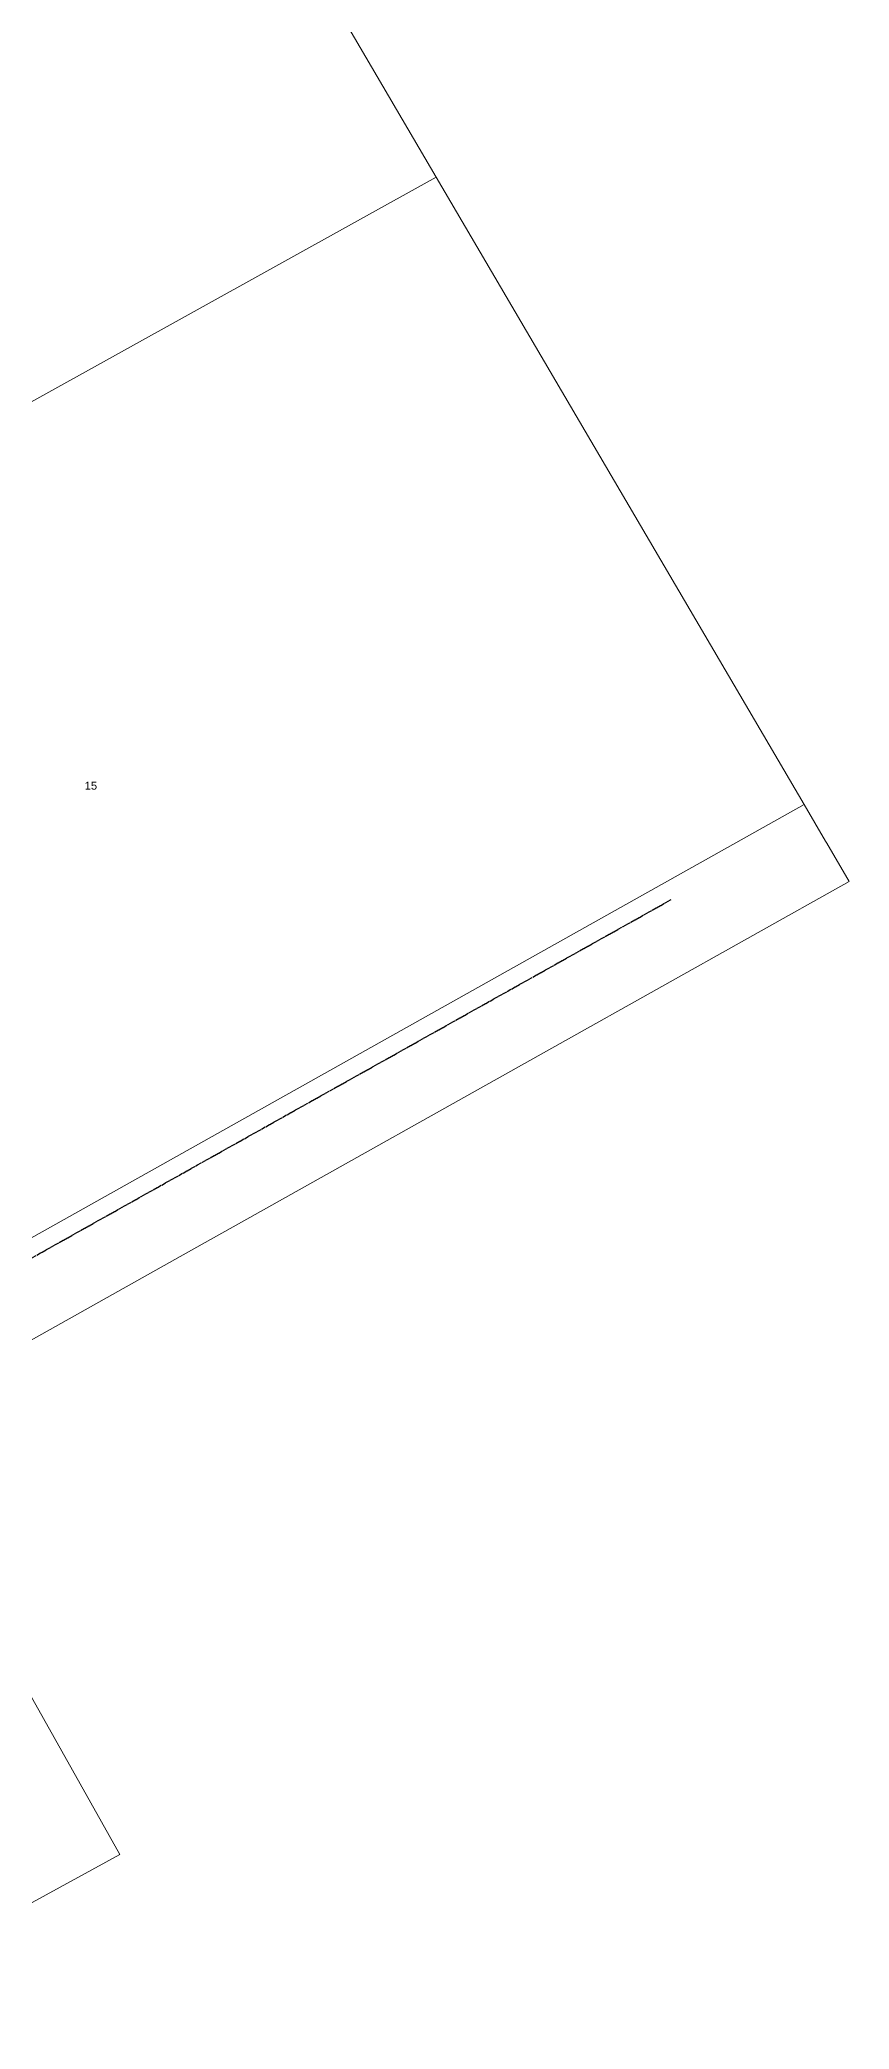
# Model space of a CAD drawing. Header units: metres. Extents: x 236404 to 242483, y 6153774 to 6158537.
# Drawn here: x 239629.5 to 239811.5, y 6156595.8 to 6157043.3 of the extents above; entities that cross this region are included whole.
import ezdxf

# ---------------------------------------------------------------- set-up
doc = ezdxf.new("R2010")
doc.units = ezdxf.units.M
doc.linetypes.add('Cable Exist OH', pattern=[1, 1, 0])
doc.layers.add('Cadastre Land Parcels_SP_EXT', color=8, linetype='Continuous', lineweight=5)
doc.layers.add('Cadastre Roads_SP_EXT', color=8, linetype='Continuous', lineweight=5)
doc.layers.add('Mains_HV_EXT', color=7, linetype='Continuous')
doc.styles.get("Standard").update_dxf_attribs({"font": 'arial.ttf'})

msp = doc.modelspace()

# ---------------------------------------------------------------- linework, layer by layer
at = {"layer": 'Cadastre Land Parcels_SP_EXT', "linetype": 'Continuous'}
for points in [[(239500.87, 6156891.56), (239718.62, 6157012.45), (239643.84, 6157140.09), (239468.29, 6157041.48), (239500.87, 6156891.56)], [(239801.32, 6156871.28), (239718.62, 6157012.45), (239500.87, 6156891.56), (239537.43, 6156723.3), (239801.32, 6156871.28)], [(239575.69, 6156595.81), (239647.44, 6156635.11), (239623.75, 6156677.32), (239561.59, 6156642.44), (239575.69, 6156595.81)]]:
    msp.add_lwpolyline(points, close=True, dxfattribs=at)
at = {"layer": 'Cadastre Roads_SP_EXT', "linetype": 'Continuous'}
msp.add_lwpolyline([(239811.45, 6156853.98), (239806.39, 6156862.63), (239806.13, 6156863.07), (239801.32, 6156871.28), (239537.43, 6156723.3), (239540.24, 6156713.53), (239540.28, 6156713.38), (239543.12, 6156703.47), (239593.28, 6156731.61), (239664.12, 6156771.34), (239668.55, 6156773.83), (239672.98, 6156776.31), (239746.47, 6156817.53), (239811.45, 6156853.98)], close=True, dxfattribs=at)
at = {"layer": 'Mains_HV_EXT', "linetype": 'Cable Exist OH'}
msp.add_lwpolyline([(239523.51, 6156711.17), (239584.64, 6156745.19), (239630.01, 6156770.64), (239664.91, 6156790.22), (239717.27, 6156819.57), (239771.42, 6156849.93)], dxfattribs=at)

# ---------------------------------------------------------------- texts
at = {"layer": 'Cadastre Land Parcels_SP_EXT'}
msp.add_text('15', height=1.8, dxfattribs=at).set_placement((239639.56, 6156874.65))

doc.saveas('drawing.dxf')
